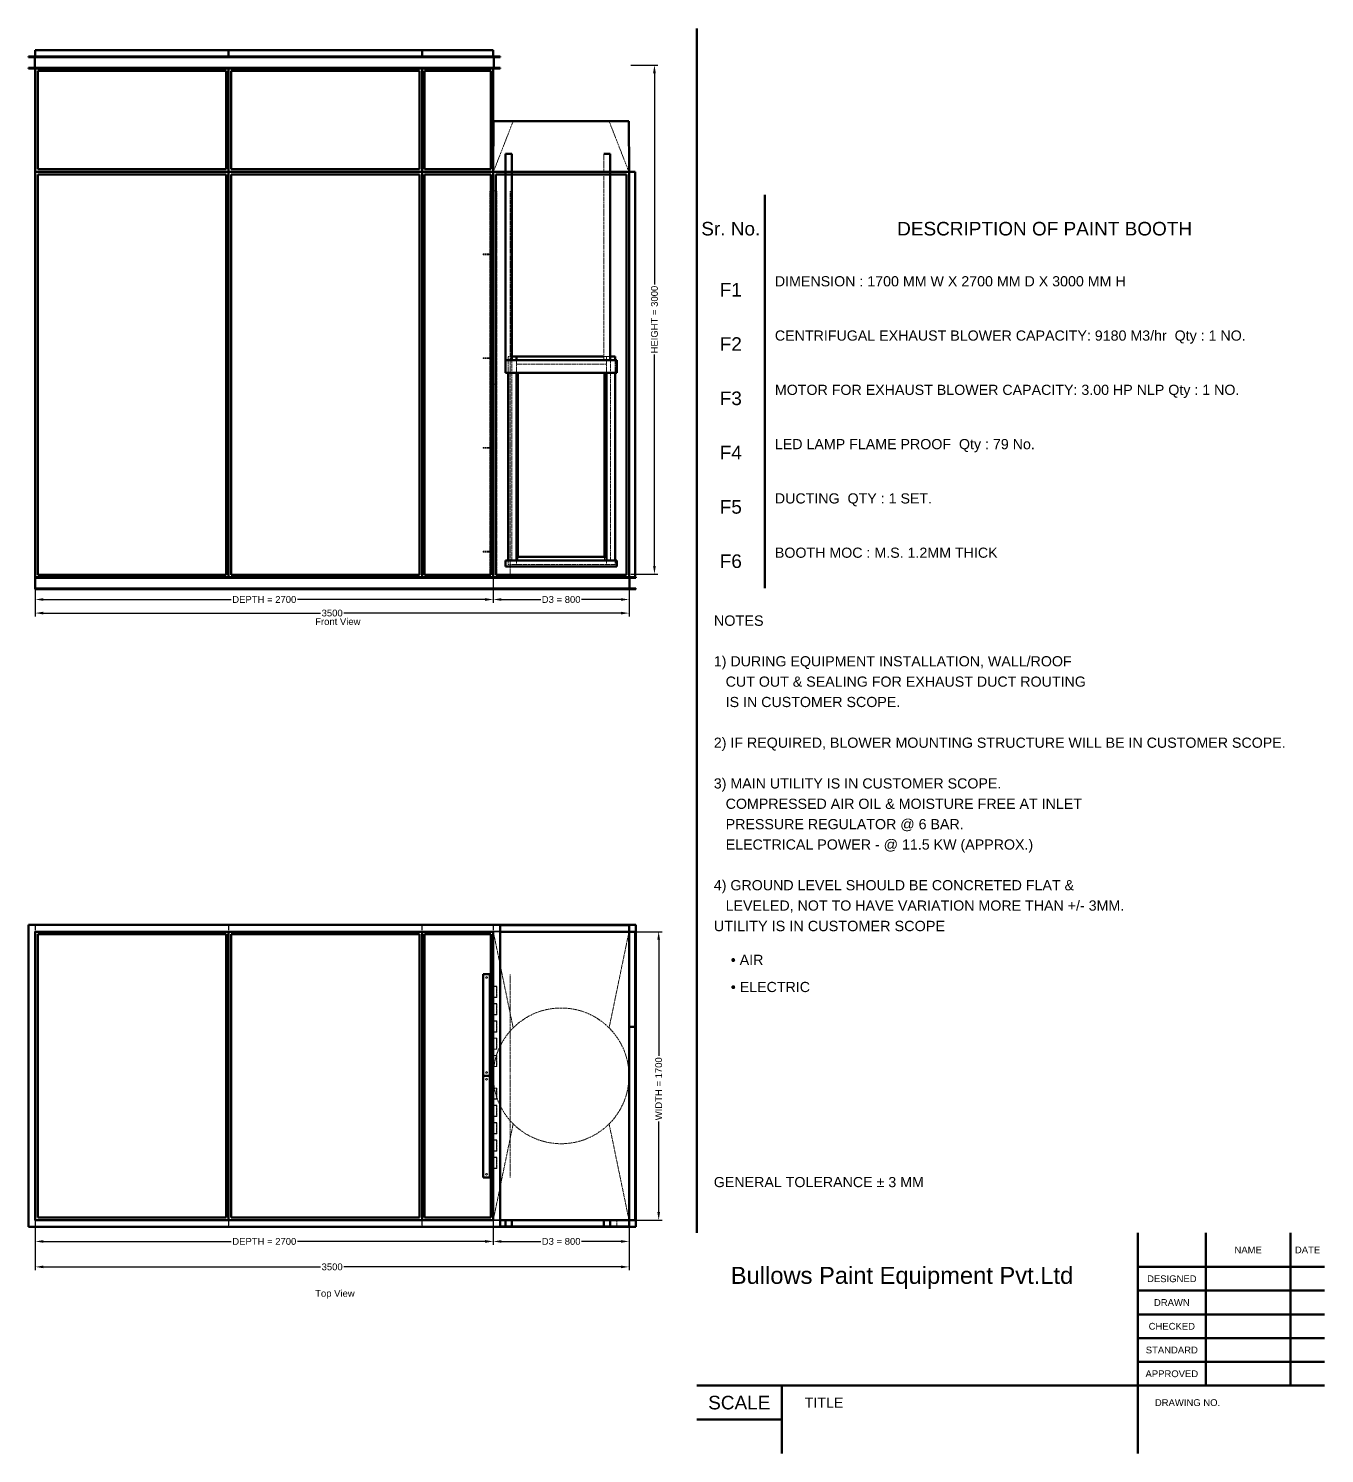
# Model space of a CAD drawing. Header units: millimetres. Extents: x 589 to 12190, y 300 to 8700.
# Drawn here: x 4550 to 12190, y 300 to 8700 of the extents above; entities that cross this region are included whole.
import ezdxf
from ezdxf.enums import TextEntityAlignment as Align

# ---------------------------------------------------------------- set-up
doc = ezdxf.new("R2010")
doc.units = ezdxf.units.MM
doc.linetypes.add('Hidden', pattern=[15, 5, -3, 5, -2])
for name, color, linetype, lineweight in [('Default', 7, 'Continuous', 50), ('Edges', 7, 'Hidden', 15), ('HiddenEdges', 2, 'Hidden', 15), ('HiddenSilhouettes', 2, 'Hidden', 15), ('HiddenWires', 7, 'Hidden', 15), ('Silhouettes', 7, 'Continuous', 50), ('Wires', 7, 'Hidden', 15)]:
    doc.layers.add(name, color=color, linetype=linetype, lineweight=lineweight)
doc.layers.add('Dimension', color=7, linetype='Continuous', lineweight=50, true_color=0x6495ed)
doc.styles.add('Default', font='arial.ttf')
doc.dimstyles.get("Standard").update_dxf_attribs({"dimtxt": 0.18, "dimasz": 0.18, "dimexe": 0.18, "dimexo": 0.0625, "dimgap": 0.09, "dimtad": 0, "dimtih": 1, "dimtoh": 1, "dimdec": 4, "dimzin": 0, "dimdsep": 46, "dimtxsty": 'Standard', "dimcen": 0.09, "dimadec": 0, "dimazin": 0, "dimtfac": 1, "dimtdec": 4, "dimtofl": 0, "dimtmove": 0, "dimatfit": 3, "dimfxl": 1, "dimtolj": 1, "dimtzin": 0, "dimarcsym": 0})

# ---------------------------------------------------------------- blocks, each defined once
blk = doc.blocks.new('Top')
at = {"layer": 'Edges'}
for points in [[(990, 656.4), (1067.2, 282.8)], [(1632.8, -282.8), (1750, -850)]]:
    blk.add_lwpolyline(points, dxfattribs=at)
for points in [[(1632.8, 282.8, 0), (1750, 850, 0)], [(990, -656.4, 0), (1067.2, -282.8, 0)]]:
    blk.add_polyline3d(points, dxfattribs=at)
for start, end in [(45, 135), (135, 154.1767), (315.00001, 45), (205.82331, 224.99999), (224.99999, 315.00001)]:
    blk.add_arc((1350, 0), 400, start, end, dxfattribs=at)
at = {"layer": 'HiddenEdges'}
blk.add_lwpolyline([(950, 850), (990, 656.4)], dxfattribs=at)
for points in [[(-1753, -853, 0), (-1753, 853, 0)], [(-1753, 853, 0), (953, 853, 0)], [(-1750, 853, 0), (1753, 853, 0)], [(-1748.8, 850, 0), (-1748.8, 886.8, 0)], [(-1748.8, 886.8, 0), (-611.2, 886.8, 0)], [(-1748.8, -848.8, 0), (-1748.8, 848.8, 0)], [(-1748.8, 848.8, 0), (-611.2, 848.8, 0)], [(-1735, 886.8, 0), (-1735, 888, 0)], [(-625, 886.8, 0), (-625, 888, 0)], [(-611.2, 850, 0), (-611.2, 886.8, 0)], [(-611.2, -848.8, 0), (-611.2, 848.8, 0)], [(-608.8, 850, 0), (-608.8, 886.8, 0)], [(-608.8, 886.8, 0), (528.8, 886.8, 0)], [(-608.8, 848.8, 0), (528.8, 848.8, 0)], [(-608.8, -848.8, 0), (-608.8, 848.8, 0)], [(-595, 886.8, 0), (-595, 888, 0)], [(515, 886.8, 0), (515, 888, 0)], [(528.8, 850, 0), (528.8, 886.8, 0)], [(528.8, -848.8, 0), (528.8, 848.8, 0)], [(531.2, 850, 0), (531.2, 886.8, 0)], [(531.2, 886.8, 0), (948.8, 886.8, 0)], [(531.2, 848.8, 0), (948.8, 848.8, 0)], [(531.2, -848.8, 0), (531.2, 848.8, 0)], [(545, 886.8, 0), (545, 888, 0)], [(935, 886.8, 0), (935, 888, 0)], [(948.8, 850, 0), (948.8, 886.8, 0)], [(948.8, -848.8, 0), (948.8, 848.8, 0)], [(951.2, 850, 0), (951.2, 886.8, 0)], [(951.2, 886.8, 0), (1748.8, 886.8, 0)], [(953, -853, 0), (953, 853, 0)], [(965, 886.8, 0), (965, 888, 0)], [(1735, 886.8, 0), (1735, 888, 0)], [(1748.8, 850, 0), (1748.8, 886.8, 0)], [(1751.2, 848.8, 0), (1786.8, 848.8, 0)], [(1751.2, 291.2, 0), (1751.2, 848.8, 0)], [(1753, -853, 0), (1753, 853, 0)], [(1750, 813.2, 0), (1751.2, 813.2, 0)], [(1750, 326.8, 0), (1751.2, 326.8, 0)], [(1750, 253.2, 0), (1751.2, 253.2, 0)], [(1751.2, 291.2, 0), (1786.8, 291.2, 0)], [(1751.2, -848.8, 0), (1751.2, 288.8, 0)], [(1751.2, 288.8, 0), (1786.8, 288.8, 0)], [(950, -850, 0), (990, -656.4, 0)], [(1750, -813.2, 0), (1751.2, -813.2, 0)], [(-1753, -853, 0), (953, -853, 0)], [(-1750, -853, 0), (1753, -853, 0)], [(-1748.8, -848.8, 0), (-611.2, -848.8, 0)], [(-1748.8, -886.8, 0), (-1748.8, -850, 0)], [(-1748.8, -886.8, 0), (-611.2, -886.8, 0)], [(-1735, -888, 0), (-1735, -886.8, 0)], [(-625, -888, 0), (-625, -886.8, 0)], [(-611.2, -886.8, 0), (-611.2, -850, 0)], [(-608.8, -848.8, 0), (528.8, -848.8, 0)], [(-608.8, -886.8, 0), (-608.8, -850, 0)], [(-608.8, -886.8, 0), (528.8, -886.8, 0)], [(-595, -888, 0), (-595, -886.8, 0)], [(515, -888, 0), (515, -886.8, 0)], [(528.8, -886.8, 0), (528.8, -850, 0)], [(531.2, -848.8, 0), (948.8, -848.8, 0)], [(531.2, -886.8, 0), (531.2, -850, 0)], [(531.2, -886.8, 0), (948.8, -886.8, 0)], [(545, -888, 0), (545, -886.8, 0)], [(935, -888, 0), (935, -886.8, 0)], [(948.8, -886.8, 0), (948.8, -850, 0)], [(951.2, -886.8, 0), (951.2, -850, 0)], [(951.2, -886.8, 0), (1748.8, -886.8, 0)], [(965, -888, 0), (965, -886.8, 0)], [(1022, -851.6, 0), (1678, -851.6, 0)], [(1022, -886.4, 0), (1678, -886.4, 0)], [(1060, -850, 0), (1060, -848.8, 0)], [(1640, -850, 0), (1640, -848.8, 0)], [(1735, -888, 0), (1735, -886.8, 0)], [(1748.8, -886.8, 0), (1748.8, -850, 0)], [(1751.2, -848.8, 0), (1786.8, -848.8, 0)]]:
    blk.add_polyline3d(points, dxfattribs=at)
blk.add_arc((1350, 0), 400, 154.1767, 205.82331, dxfattribs=at)
at = {"layer": 'HiddenSilhouettes'}
for points in [[(-1750, 850, 0), (-1750, 890, 0)], [(-1750, 850, 0), (-1750, 888, 0)], [(-1750, 888, 0), (-610, 888, 0)], [(-1750, 851.2, 0), (-610, 851.2, 0)], [(-610, 850, 0), (-610, 888, 0)], [(-610, 888, 0), (530, 888, 0)], [(-610, 851.2, 0), (530, 851.2, 0)], [(530, 850, 0), (530, 888, 0)], [(530, 888, 0), (950, 888, 0)], [(530, 851.2, 0), (950, 851.2, 0)], [(895, 850, 0), (1342.5, 850, 0)], [(950, 850, 0), (950, 888, 0)], [(950, 888, 0), (990, 888, 0)], [(950, 851.2, 0), (1750, 851.2, 0)], [(950, 850, 0), (990, 850, 0)], [(935, 587.5, 0), (950, 587.5, 0)], [(935, 586.3, 0), (950, 586.3, 0)], [(935, 522.7, 0), (950, 522.7, 0)], [(935, 521.5, 0), (950, 521.5, 0)], [(950, 528.5, 0), (970, 528.5, 0)], [(950, 527.3, 0), (968.8, 527.3, 0)], [(968.8, 463.7, 0), (968.8, 527.3, 0)], [(970, 462.5, 0), (970, 528.5, 0)], [(935, 485.5, 0), (950, 485.5, 0)], [(935, 484.3, 0), (950, 484.3, 0)], [(935, 420.7, 0), (950, 420.7, 0)], [(950, 463.7, 0), (968.8, 463.7, 0)], [(950, 462.5, 0), (970, 462.5, 0)], [(950, 426.5, 0), (970, 426.5, 0)], [(950, 425.3, 0), (968.8, 425.3, 0)], [(968.8, 361.7, 0), (968.8, 425.3, 0)], [(970, 360.5, 0), (970, 426.5, 0)], [(935, 419.5, 0), (950, 419.5, 0)], [(935, 383.5, 0), (950, 383.5, 0)], [(935, 382.3, 0), (950, 382.3, 0)], [(950, 361.7, 0), (968.8, 361.7, 0)], [(950, 360.5, 0), (970, 360.5, 0)], [(935, 318.7, 0), (950, 318.7, 0)], [(935, 317.5, 0), (950, 317.5, 0)], [(935, 281.5, 0), (950, 281.5, 0)], [(935, 280.3, 0), (950, 280.3, 0)], [(950, 324.5, 0), (970, 324.5, 0)], [(950, 323.3, 0), (968.8, 323.3, 0)], [(950, 259.7, 0), (968.8, 259.7, 0)], [(950, 258.5, 0), (970, 258.5, 0)], [(968.8, 259.7, 0), (968.8, 323.3, 0)], [(970, 258.5, 0), (970, 324.5, 0)], [(935, 216.7, 0), (950, 216.7, 0)], [(935, 215.5, 0), (950, 215.5, 0)], [(935, 179.5, 0), (950, 179.5, 0)], [(935, 178.3, 0), (950, 178.3, 0)], [(950, 222.5, 0), (970, 222.5, 0)], [(950, 221.3, 0), (968.8, 221.3, 0)], [(968.8, 157.7, 0), (968.8, 221.3, 0)], [(970, 156.5, 0), (970, 222.5, 0)], [(935, 114.7, 0), (950, 114.7, 0)], [(935, 113.5, 0), (950, 113.5, 0)], [(950, 157.7, 0), (968.8, 157.7, 0)], [(950, 156.5, 0), (970, 156.5, 0)], [(950, 120.5, 0), (970, 120.5, 0)], [(950, 119.3, 0), (968.8, 119.3, 0)], [(968.8, 55.7, 0), (968.8, 119.3, 0)], [(970, 54.5, 0), (970, 120.5, 0)], [(935, 77.5, 0), (950, 77.5, 0)], [(935, 76.3, 0), (950, 76.3, 0)], [(935, 12.7, 0), (950, 12.7, 0)], [(935, 11.5, 0), (950, 11.5, 0)], [(950, 55.7, 0), (968.8, 55.7, 0)], [(950, 54.5, 0), (970, 54.5, 0)], [(935, -12.5, 0), (950, -12.5, 0)], [(935, -13.7, 0), (950, -13.7, 0)], [(935, -77.3, 0), (950, -77.3, 0)], [(935, -78.5, 0), (950, -78.5, 0)], [(950, -71.5, 0), (970, -71.5, 0)], [(950, -72.7, 0), (968.8, -72.7, 0)], [(968.8, -136.3, 0), (968.8, -72.7, 0)], [(970, -137.5, 0), (970, -71.5, 0)], [(935, -114.5, 0), (950, -114.5, 0)], [(935, -115.7, 0), (950, -115.7, 0)], [(950, -136.3, 0), (968.8, -136.3, 0)], [(950, -137.5, 0), (970, -137.5, 0)], [(935, -179.3, 0), (950, -179.3, 0)], [(935, -180.5, 0), (950, -180.5, 0)], [(935, -216.5, 0), (950, -216.5, 0)], [(935, -217.7, 0), (950, -217.7, 0)], [(950, -173.5, 0), (970, -173.5, 0)], [(950, -174.7, 0), (968.8, -174.7, 0)], [(950, -238.3, 0), (968.8, -238.3, 0)], [(950, -239.5, 0), (970, -239.5, 0)], [(968.8, -238.3, 0), (968.8, -174.7, 0)], [(970, -239.5, 0), (970, -173.5, 0)], [(935, -281.3, 0), (950, -281.3, 0)], [(935, -282.5, 0), (950, -282.5, 0)], [(935, -318.5, 0), (950, -318.5, 0)], [(935, -319.7, 0), (950, -319.7, 0)], [(950, -275.5, 0), (970, -275.5, 0)], [(950, -276.7, 0), (968.8, -276.7, 0)], [(968.8, -340.3, 0), (968.8, -276.7, 0)], [(970, -341.5, 0), (970, -275.5, 0)], [(935, -383.3, 0), (950, -383.3, 0)], [(935, -384.5, 0), (950, -384.5, 0)], [(950, -340.3, 0), (968.8, -340.3, 0)], [(950, -341.5, 0), (970, -341.5, 0)], [(950, -377.5, 0), (970, -377.5, 0)], [(950, -378.7, 0), (968.8, -378.7, 0)], [(968.8, -442.3, 0), (968.8, -378.7, 0)], [(970, -443.5, 0), (970, -377.5, 0)], [(935, -420.5, 0), (950, -420.5, 0)], [(935, -421.7, 0), (950, -421.7, 0)], [(935, -485.3, 0), (950, -485.3, 0)], [(935, -486.5, 0), (950, -486.5, 0)], [(950, -442.3, 0), (968.8, -442.3, 0)], [(950, -443.5, 0), (970, -443.5, 0)], [(950, -479.5, 0), (970, -479.5, 0)], [(950, -480.7, 0), (968.8, -480.7, 0)], [(968.8, -544.3, 0), (968.8, -480.7, 0)], [(970, -545.5, 0), (970, -479.5, 0)], [(935, -522.5, 0), (950, -522.5, 0)], [(935, -523.7, 0), (950, -523.7, 0)], [(935, -587.3, 0), (950, -587.3, 0)], [(950, -544.3, 0), (968.8, -544.3, 0)], [(950, -545.5, 0), (970, -545.5, 0)], [(935, -588.5, 0), (950, -588.5, 0)], [(-1750, -848.8, 0), (-610, -848.8, 0)], [(-1750, -888, 0), (-1750, -850, 0)], [(-1750, -850, 0), (895, -850, 0)], [(-1750, -890, 0), (-1750, -850, 0)], [(-1750, -888, 0), (-610, -888, 0)], [(-610, -848.8, 0), (530, -848.8, 0)], [(-610, -888, 0), (-610, -850, 0)], [(-610, -888, 0), (530, -888, 0)], [(530, -848.8, 0), (950, -848.8, 0)], [(530, -888, 0), (530, -850, 0)], [(530, -888, 0), (950, -888, 0)], [(895, -850, 0), (1006.9, -850, 0)], [(895, -890, 0), (990, -890, 0)], [(950, -848.8, 0), (1750, -848.8, 0)], [(950, -888, 0), (950, -850, 0)], [(950, -850, 0), (990, -850, 0)], [(950, -888, 0), (990, -888, 0)], [(1022, -888, 0), (1058.4, -888, 0)], [(1037.5, -854.6, 0), (1037.5, -851.6, 0)], [(1037.5, -851.6, 0), (1087.5, -851.6, 0)], [(1037.5, -854.6, 0), (1087.5, -854.6, 0)], [(1060, -851.6, 0), (1060, -850, 0)], [(1087.5, -854.6, 0), (1087.5, -851.6, 0)], [(1087.5, -851.6, 0), (1617.5, -851.6, 0)], [(1087.5, -854.6, 0), (1617.5, -854.6, 0)], [(1094.8, -851.6, 0), (1094.8, -850, 0)], [(1602, -888, 0), (1638.4, -888, 0)], [(1605.2, -851.6, 0), (1605.2, -850, 0)], [(1617.5, -851.6, 0), (1667.5, -851.6, 0)], [(1617.5, -854.6, 0), (1617.5, -851.6, 0)], [(1617.5, -854.6, 0), (1667.5, -854.6, 0)], [(1640, -851.6, 0), (1640, -850, 0)], [(1667.5, -854.6, 0), (1667.5, -851.6, 0)], [(1678, -888, 0), (1678, -850, 0)]]:
    blk.add_polyline3d(points, dxfattribs=at)
at = {"layer": 'HiddenWires'}
for points in [[(1050, 0, 0), (1050, 600, 0)], [(1750, 222.5, 0), (1750, 445, 0)], [(1050, -600, 0), (1050, 0, 0)]]:
    blk.add_polyline3d(points, dxfattribs=at)
at = {"layer": 'Silhouettes'}
for points in [[(-1790, -890, 0), (-1790, 890, 0)], [(-1790, 890, 0), (990, 890, 0)], [(-1750, -850, 0), (-1750, 850, 0)], [(-1750, 850, 0), (-610, 850, 0)], [(-1750, 850, 0), (895, 850, 0)], [(-610, -850, 0), (-610, 850, 0)], [(-610, 850, 0), (530, 850, 0)], [(530, 850, 0), (950, 850, 0)], [(530, -850, 0), (530, 850, 0)], [(895, 890, 0), (1790, 890, 0)], [(950, -850, 0), (950, 850, 0)], [(990, -890, 0), (990, 890, 0)], [(990, 888, 0), (1750, 888, 0)], [(990, 850, 0), (1750, 850, 0)], [(1750, 850, 0), (1750, 888, 0)], [(1750, 290, 0), (1750, 850, 0)], [(1750, 850, 0), (1786.8, 850, 0)], [(1786.8, 290, 0), (1786.8, 850, 0)], [(1790, -890, 0), (1790, 890, 0)], [(-1735, 835, 0), (-625, 835, 0)], [(-1735, -835, 0), (-1735, 835, 0)], [(-625, -835, 0), (-625, 835, 0)], [(-595, 835, 0), (515, 835, 0)], [(-595, -835, 0), (-595, 835, 0)], [(515, -835, 0), (515, 835, 0)], [(545, -835, 0), (545, 835, 0)], [(545, 835, 0), (935, 835, 0)], [(935, -835, 0), (935, 835, 0)], [(890, 0, 0), (890, 600, 0)], [(890, 600, 0), (930, 600, 0)], [(930, 278.1, 0), (930, 600, 0)], [(930, 521.5, 0), (930, 587.5, 0)], [(930, 587.5, 0), (935, 587.5, 0)], [(930, 521.5, 0), (935, 521.5, 0)], [(931.2, 522.7, 0), (931.2, 586.3, 0)], [(931.2, 586.3, 0), (935, 586.3, 0)], [(931.2, 522.7, 0), (935, 522.7, 0)], [(930, 419.5, 0), (930, 485.5, 0)], [(930, 485.5, 0), (935, 485.5, 0)], [(931.2, 420.7, 0), (931.2, 484.3, 0)], [(931.2, 484.3, 0), (935, 484.3, 0)], [(931.2, 420.7, 0), (935, 420.7, 0)], [(930, 419.5, 0), (935, 419.5, 0)], [(930, 317.5, 0), (930, 383.5, 0)], [(930, 383.5, 0), (935, 383.5, 0)], [(931.2, 318.7, 0), (931.2, 382.3, 0)], [(931.2, 382.3, 0), (935, 382.3, 0)], [(930, 317.5, 0), (935, 317.5, 0)], [(930, 215.5, 0), (930, 281.5, 0)], [(930, 281.5, 0), (935, 281.5, 0)], [(931.2, 318.7, 0), (935, 318.7, 0)], [(931.2, 216.7, 0), (931.2, 280.3, 0)], [(931.2, 280.3, 0), (935, 280.3, 0)], [(1750, -850, 0), (1750, 290, 0)], [(1750, 290, 0), (1786.8, 290, 0)], [(1786.8, -850, 0), (1786.8, 290, 0)], [(930, 0, 0), (930, 222.5, 0)], [(930, 215.5, 0), (935, 215.5, 0)], [(930, 113.5, 0), (930, 179.5, 0)], [(930, 179.5, 0), (935, 179.5, 0)], [(931.2, 216.7, 0), (935, 216.7, 0)], [(931.2, 114.7, 0), (931.2, 178.3, 0)], [(931.2, 178.3, 0), (935, 178.3, 0)], [(930, 113.5, 0), (935, 113.5, 0)], [(931.2, 114.7, 0), (935, 114.7, 0)], [(890, -600, 0), (890, 0, 0)], [(890, 0, 0), (930, 0, 0)], [(930, 11.5, 0), (930, 77.5, 0)], [(930, 77.5, 0), (935, 77.5, 0)], [(930, 11.5, 0), (935, 11.5, 0)], [(930, -222.5, 0), (930, 0, 0)], [(931.2, 12.7, 0), (931.2, 76.3, 0)], [(931.2, 76.3, 0), (935, 76.3, 0)], [(931.2, 12.7, 0), (935, 12.7, 0)], [(930, -78.5, 0), (930, -12.5, 0)], [(930, -12.5, 0), (935, -12.5, 0)], [(930, -78.5, 0), (935, -78.5, 0)], [(931.2, -77.3, 0), (931.2, -13.7, 0)], [(931.2, -13.7, 0), (935, -13.7, 0)], [(931.2, -77.3, 0), (935, -77.3, 0)], [(930, -180.5, 0), (930, -114.5, 0)], [(930, -114.5, 0), (935, -114.5, 0)], [(931.2, -179.3, 0), (931.2, -115.7, 0)], [(931.2, -115.7, 0), (935, -115.7, 0)], [(930, -180.5, 0), (935, -180.5, 0)], [(930, -282.5, 0), (930, -216.5, 0)], [(930, -216.5, 0), (935, -216.5, 0)], [(931.2, -179.3, 0), (935, -179.3, 0)], [(931.2, -281.3, 0), (931.2, -217.7, 0)], [(931.2, -217.7, 0), (935, -217.7, 0)], [(930, -600, 0), (930, -278.1, 0)], [(930, -282.5, 0), (935, -282.5, 0)], [(930, -384.5, 0), (930, -318.5, 0)], [(930, -318.5, 0), (935, -318.5, 0)], [(931.2, -281.3, 0), (935, -281.3, 0)], [(931.2, -383.3, 0), (931.2, -319.7, 0)], [(931.2, -319.7, 0), (935, -319.7, 0)], [(930, -384.5, 0), (935, -384.5, 0)], [(931.2, -383.3, 0), (935, -383.3, 0)], [(930, -486.5, 0), (930, -420.5, 0)], [(930, -420.5, 0), (935, -420.5, 0)], [(930, -486.5, 0), (935, -486.5, 0)], [(931.2, -485.3, 0), (931.2, -421.7, 0)], [(931.2, -421.7, 0), (935, -421.7, 0)], [(931.2, -485.3, 0), (935, -485.3, 0)], [(930, -588.5, 0), (930, -522.5, 0)], [(930, -522.5, 0), (935, -522.5, 0)], [(931.2, -587.3, 0), (931.2, -523.7, 0)], [(931.2, -523.7, 0), (935, -523.7, 0)], [(931.2, -587.3, 0), (935, -587.3, 0)], [(890, -600, 0), (930, -600, 0)], [(930, -588.5, 0), (935, -588.5, 0)], [(-1735, -835, 0), (-625, -835, 0)], [(-595, -835, 0), (515, -835, 0)], [(545, -835, 0), (935, -835, 0)], [(-1790, -890, 0), (990, -890, 0)], [(-1750, -850, 0), (-610, -850, 0)], [(-610, -850, 0), (530, -850, 0)], [(530, -850, 0), (950, -850, 0)], [(990, -850, 0), (1750, -850, 0)], [(990, -888, 0), (1022, -888, 0)], [(990, -890, 0), (1790, -890, 0)], [(1022, -850, 0), (1058.4, -850, 0)], [(1022, -888, 0), (1022, -850, 0)], [(1022, -888, 0), (1058.4, -888, 0)], [(1058.4, -888, 0), (1058.4, -850, 0)], [(1058.4, -888, 0), (1602, -888, 0)], [(1602, -888, 0), (1602, -850, 0)], [(1602, -850, 0), (1638.4, -850, 0)], [(1602, -888, 0), (1638.4, -888, 0)], [(1638.4, -888, 0), (1638.4, -850, 0)], [(1638.4, -888, 0), (1750, -888, 0)], [(1750, -888, 0), (1750, -850, 0)], [(1750, -850, 0), (1786.8, -850, 0)]]:
    blk.add_polyline3d(points, dxfattribs=at)
for points in [[(-1750, 890, 0)], [(1750, 851.2, 0)], [(930, -556.2, 0)]]:
    blk.add_polyline3d(points, close=True, dxfattribs=at)
at = {"layer": 'Wires'}
for centre in [(910, 580), (910, 20), (910, -20), (910, -580)]:
    blk.add_circle(centre, 5, dxfattribs=at)
blk = doc.blocks.new('Front')
at = {"layer": 'Edges'}
for points in [[(950.5, 871, 0), (1067.2, 1169.8, 0)], [(1632.8, 1169.8, 0), (1749.5, 871, 0)], [(1602, -238.6, 0), (1602, 977.8, 0)]]:
    blk.add_polyline3d(points, dxfattribs=at)
at = {"layer": 'HiddenEdges'}
blk.add_lwpolyline([(950, 869.8), (950.5, 871)], dxfattribs=at)
for points in [[(-1750, 1481, 0), (-1750, 1551, 0)], [(-1748.8, 1587.8, 0), (-611.2, 1587.8, 0)], [(-1748.8, 1551, 0), (-1748.8, 1587.8, 0)], [(-1735, 1587.8, 0), (-1735, 1589, 0)], [(-625, 1587.8, 0), (-625, 1589, 0)], [(-611.2, 1551, 0), (-611.2, 1587.8, 0)], [(-608.8, 1551, 0), (-608.8, 1587.8, 0)], [(-608.8, 1587.8, 0), (528.8, 1587.8, 0)], [(-595, 1587.8, 0), (-595, 1589, 0)], [(515, 1587.8, 0), (515, 1589, 0)], [(528.8, 1551, 0), (528.8, 1587.8, 0)], [(531.2, 1551, 0), (531.2, 1587.8, 0)], [(531.2, 1587.8, 0), (948.8, 1587.8, 0)], [(545, 1587.8, 0), (545, 1589, 0)], [(935, 1587.8, 0), (935, 1589, 0)], [(948.8, 1551, 0), (948.8, 1587.8, 0)], [(950, 1481, 0), (950, 1551, 0)], [(-1748.8, 1479.8, 0), (-611.2, 1479.8, 0)], [(-1748.8, 872.2, 0), (-1748.8, 1479.8, 0)], [(-611.2, 872.2, 0), (-611.2, 1479.8, 0)], [(-608.8, 872.2, 0), (-608.8, 1479.8, 0)], [(-608.8, 1479.8, 0), (528.8, 1479.8, 0)], [(528.8, 872.2, 0), (528.8, 1479.8, 0)], [(531.2, 1479.8, 0), (948.8, 1479.8, 0)], [(531.2, 872.2, 0), (531.2, 1479.8, 0)], [(948.8, 872.2, 0), (948.8, 1479.8, 0)], [(-1748.8, 872.2, 0), (-611.2, 872.2, 0)], [(-1748.8, -1517.8, 0), (-1748.8, 869.8, 0)], [(-1748.8, 869.8, 0), (-611.2, 869.8, 0)], [(-611.2, -1517.8, 0), (-611.2, 869.8, 0)], [(-608.8, 872.2, 0), (528.8, 872.2, 0)], [(-608.8, -1517.8, 0), (-608.8, 869.8, 0)], [(-608.8, 869.8, 0), (528.8, 869.8, 0)], [(528.8, -1517.8, 0), (528.8, 869.8, 0)], [(531.2, 872.2, 0), (948.8, 872.2, 0)], [(531.2, -1517.8, 0), (531.2, 869.8, 0)], [(531.2, 869.8, 0), (948.8, 869.8, 0)], [(948.8, -1517.8, 0), (948.8, 869.8, 0)], [(951.2, -1517.8, 0), (951.2, 869.8, 0)], [(951.2, 869.8, 0), (1748.8, 869.8, 0)], [(1748.8, -1517.8, 0), (1748.8, 869.8, 0)], [(1749.5, 871, 0), (1750, 869.8, 0)], [(1751.2, 869.8, 0), (1786.8, 869.8, 0)], [(1751.2, -1517.8, 0), (1751.2, 869.8, 0)], [(930, -380.2, 0), (930, 759.8, 0)], [(931.2, -380.2, 0), (931.2, 759.8, 0)], [(970, -380.2, 0), (970, 759.8, 0)], [(1750, 834.2, 0), (1751.2, 834.2, 0)], [(1022, -240.2, 0), (1678, -240.2, 0)], [(930, -1520.2, 0), (930, -380.2, 0)], [(970, -1520.2, 0), (970, -380.2, 0)], [(1022, -1453.4, 0), (1678, -1453.4, 0)], [(1750, -1482.2, 0), (1751.2, -1482.2, 0)], [(-1750, -1589, 0), (-1750, -1519, 0)], [(-1748.8, -1517.8, 0), (-611.2, -1517.8, 0)], [(-608.8, -1517.8, 0), (528.8, -1517.8, 0)], [(531.2, -1517.8, 0), (948.8, -1517.8, 0)], [(951.2, -1517.8, 0), (1748.8, -1517.8, 0)], [(1750, -1589, 0), (1750, -1519, 0)], [(1751.2, -1517.8, 0), (1786.8, -1517.8, 0)]]:
    blk.add_polyline3d(points, dxfattribs=at)
at = {"layer": 'HiddenSilhouettes'}
for points in [[(950, 869.8), (950, 871)], [(1750, 871), (1750, 869.8)]]:
    blk.add_lwpolyline(points, dxfattribs=at)
for points in [[(-1753, 1548, 0)], [(953, 1548, 0)], [(1753, -1522, 0)]]:
    blk.add_polyline3d(points, close=True, dxfattribs=at)
for points in [[(-1750, 1481, 0), (-1750, 1481, 0)], [(-1750, 869.8, 0), (-1750, 1479.8, 0)], [(-1750, 1479.8, 0), (-610, 1479.8, 0)], [(-610, 1481, 0), (-610, 1481, 0)], [(-610, 1479.8, 0), (530, 1479.8, 0)], [(530, 1481, 0), (530, 1481, 0)], [(530, 1479.8, 0), (950, 1479.8, 0)], [(950, 1481, 0), (950, 1481, 0)], [(-610, 871, 0), (-610, 1191.7, 0)], [(530, 869.8, 0), (530, 1191.7, 0)], [(-1750, 869.8, 0), (-610, 869.8, 0)], [(-610, 869.8, 0), (530, 869.8, 0)], [(530, 869.8, 0), (950, 869.8, 0)], [(950, 869.8, 0), (950, 871, 0)], [(950, 869.8, 0), (1750, 869.8, 0)], [(930, 759.8, 0), (950, 759.8, 0)], [(950, 759.8, 0), (970, 759.8, 0)], [(968.8, -380.2, 0), (968.8, 759.8, 0)], [(890, 381.8, 0), (890, 386.8, 0)], [(890, 386.8, 0), (930, 386.8, 0)], [(890, 381.8, 0), (930, 381.8, 0)], [(930, 381.8, 0), (930, 386.8, 0)], [(-1750, -1520.2, 0), (-1750, 0, 0)], [(-610, -1520.2, 0), (-610, 0, 0)], [(890, -230.2, 0), (890, -225.2, 0)], [(890, -225.2, 0), (930, -225.2, 0)], [(890, -230.2, 0), (930, -230.2, 0)], [(905, -230.2, 0), (905, -225.2, 0)], [(915, -230.2, 0), (915, -225.2, 0)], [(930, -230.2, 0), (930, -225.2, 0)], [(1037.5, -314.6, 0), (1037.5, -217.7, 0)], [(1037.5, -217.7, 0), (1058.4, -217.7, 0)], [(1060, -1420.2, 0), (1060, -240.2, 0)], [(1087.5, -314.6, 0), (1087.5, -238.6, 0)], [(1602, -217.7, 0), (1617.5, -217.7, 0)], [(1617.5, -314.6, 0), (1617.5, -217.7, 0)], [(1617.5, -217.7, 0), (1638.4, -217.7, 0)], [(1640, -1420.2, 0), (1640, -240.2, 0)], [(1667.5, -314.6, 0), (1667.5, -238.6, 0)], [(1060, -316.2, 0), (1087.5, -316.2, 0)], [(1087.5, -262.7, 0), (1617.5, -262.7, 0)], [(1617.5, -316.2, 0), (1640, -316.2, 0)], [(930, -380.2, 0), (950, -380.2, 0)], [(931.2, -1520.2, 0), (931.2, -380.2, 0)], [(950, -380.2, 0), (970, -380.2, 0)], [(968.8, -1520.2, 0), (968.8, -380.2, 0)], [(890, -758.2, 0), (890, -753.2, 0)], [(890, -753.2, 0), (930, -753.2, 0)], [(930, -758.2, 0), (930, -753.2, 0)], [(530, -1520.2, 0), (530, -794.5, 0)], [(890, -758.2, 0), (930, -758.2, 0)], [(890, -1370.2, 0), (890, -1365.2, 0)], [(890, -1365.2, 0), (930, -1365.2, 0)], [(890, -1370.2, 0), (930, -1370.2, 0)], [(905, -1370.2, 0), (905, -1365.2, 0)], [(915, -1370.2, 0), (915, -1365.2, 0)], [(930, -1370.2, 0), (930, -1365.2, 0)], [(1037.5, -1442.7, 0), (1037.5, -1420.2, 0)], [(1087.5, -1442.7, 0), (1087.5, -1420.2, 0)], [(1094.8, -1420.2, 0), (1094.8, -1397.7, 0)], [(1605.2, -1420.2, 0), (1605.2, -1397.7, 0)], [(1617.5, -1442.7, 0), (1617.5, -1420.2, 0)], [(1667.5, -1442.7, 0), (1667.5, -1420.2, 0)], [(950, -1520.2, 0), (950, -1489.7, 0)], [(1037.5, -1442.7, 0), (1087.5, -1442.7, 0)], [(1087.5, -1442.7, 0), (1617.5, -1442.7, 0)], [(1617.5, -1442.7, 0), (1667.5, -1442.7, 0)], [(-1750, -1520.2, 0), (-610, -1520.2, 0)], [(-610, -1520.2, 0), (530, -1520.2, 0)], [(530, -1520.2, 0), (950, -1520.2, 0)], [(950, -1520.2, 0), (1750, -1520.2, 0)], [(1750, -1520.2, 0), (1750, -1519, 0)]]:
    blk.add_polyline3d(points, dxfattribs=at)
at = {"layer": 'HiddenWires'}
for points in [[(1050, -380.2, 0), (1050, 759.8, 0)], [(1050, -1520.2, 0), (1050, -380.2, 0)]]:
    blk.add_polyline3d(points, dxfattribs=at)
at = {"layer": 'Silhouettes'}
for points in [[(-1750, 1551), (-1750, 1589)], [(950, 871), (950.3, 1169.8)], [(1749.7, 1169.8), (1750, 871)]]:
    blk.add_lwpolyline(points, dxfattribs=at)
for points in [[(-1790, 1548, 0), (-1790, 1551, 0)], [(-1790, 1551, 0), (990, 1551, 0)], [(-1790, 1548, 0), (990, 1548, 0)], [(-1753, 1484, 0), (-1753, 1548, 0)], [(-1750, 1589, 0), (-610, 1589, 0)], [(-610, 1551, 0), (-610, 1589, 0)], [(-610, 1589, 0), (530, 1589, 0)], [(530, 1589, 0), (950, 1589, 0)], [(530, 1551, 0), (530, 1589, 0)], [(950, 1551, 0), (950, 1589, 0)], [(953, 1484, 0), (953, 1548, 0)], [(990, 1548, 0), (990, 1551, 0)], [(-1790, 1481, 0), (-1790, 1484, 0)], [(-1790, 1484, 0), (990, 1484, 0)], [(-1790, 1481, 0), (990, 1481, 0)], [(-1750, 871, 0), (-1750, 1481, 0)], [(-1735, 886, 0), (-1735, 1466, 0)], [(-1735, 1466, 0), (-625, 1466, 0)], [(-625, 886, 0), (-625, 1466, 0)], [(-610, 871, 0), (-610, 1481, 0)], [(-595, 1466, 0), (515, 1466, 0)], [(-595, 886, 0), (-595, 1466, 0)], [(515, 886, 0), (515, 1466, 0)], [(530, 871, 0), (530, 1481, 0)], [(545, 886, 0), (545, 1466, 0)], [(545, 1466, 0), (935, 1466, 0)], [(935, 886, 0), (935, 1466, 0)], [(950, 871, 0), (950, 1481, 0)], [(990, 1481, 0), (990, 1484, 0)], [(950.3, 1169.8, 0), (1067.2, 1169.8, 0)], [(1067.2, 1169.8, 0), (1632.8, 1169.8, 0)], [(1632.8, 1169.8, 0), (1749.7, 1169.8, 0)], [(950, 871, 0), (950, 993.1, 0)], [(1022, -238.6, 0), (1022, 977.8, 0)], [(1022, 977.8, 0), (1058.4, 977.8, 0)], [(1058.4, -238.6, 0), (1058.4, 977.8, 0)], [(1602, 977.8, 0), (1638.4, 977.8, 0)], [(1638.4, -238.6, 0), (1638.4, 977.8, 0)], [(-1750, -1519, 0), (-1750, 871, 0)], [(-1750, 871, 0), (-610, 871, 0)], [(-1750, 871, 0), (-1750, 871, 0)], [(-1735, 886, 0), (-625, 886, 0)], [(-1735, 856, 0), (-625, 856, 0)], [(-1735, -1504, 0), (-1735, 856, 0)], [(-625, -1504, 0), (-625, 856, 0)], [(-610, -1519, 0), (-610, 871, 0)], [(-610, 871, 0), (530, 871, 0)], [(-610, 869.8, 0), (-610, 871, 0)], [(-595, 886, 0), (515, 886, 0)], [(-595, 856, 0), (515, 856, 0)], [(-595, -1504, 0), (-595, 856, 0)], [(515, -1504, 0), (515, 856, 0)], [(530, -1519, 0), (530, 871, 0)], [(530, 871, 0), (950, 871, 0)], [(530, 871, 0), (530, 871, 0)], [(545, 886, 0), (935, 886, 0)], [(545, -1504, 0), (545, 856, 0)], [(545, 856, 0), (935, 856, 0)], [(935, -1504, 0), (935, 856, 0)], [(950, -1519, 0), (950, 871, 0)], [(950, 871, 0), (1750, 871, 0)], [(965, 856, 0), (1735, 856, 0)], [(965, -1504, 0), (965, 856, 0)], [(1735, -1504, 0), (1735, 856, 0)], [(1750, -1519, 0), (1750, 871, 0)], [(1750, 871, 0), (1786.8, 871, 0)], [(1786.8, -1519, 0), (1786.8, 871, 0)], [(1022, -314.6, 0), (1022, -238.6, 0)], [(1022, -238.6, 0), (1678, -238.6, 0)], [(1058.4, -217.7, 0), (1087.5, -217.7, 0)], [(1087.5, -238.6, 0), (1087.5, -217.7, 0)], [(1087.5, -217.7, 0), (1602, -217.7, 0)], [(1638.4, -217.7, 0), (1667.5, -217.7, 0)], [(1667.5, -238.6, 0), (1667.5, -217.7, 0)], [(1678, -314.6, 0), (1678, -238.6, 0)], [(1022, -314.6, 0), (1678, -314.6, 0)], [(1037.5, -1420.2, 0), (1037.5, -314.6, 0)], [(1087.5, -1420.2, 0), (1087.5, -314.6, 0)], [(1087.5, -316.2, 0), (1094.8, -316.2, 0)], [(1094.8, -1397.7, 0), (1094.8, -316.2, 0)], [(1605.2, -1397.7, 0), (1605.2, -316.2, 0)], [(1605.2, -316.2, 0), (1617.5, -316.2, 0)], [(1617.5, -1420.2, 0), (1617.5, -314.6, 0)], [(1667.5, -1420.2, 0), (1667.5, -314.6, 0)], [(1750, -1519, 0), (1750, -1191.8, 0)], [(1022, -1455, 0), (1022, -1420.2, 0)], [(1022, -1420.2, 0), (1678, -1420.2, 0)], [(1087.5, -1397.7, 0), (1617.5, -1397.7, 0)], [(1678, -1455, 0), (1678, -1420.2, 0)], [(-1735, -1504, 0), (-625, -1504, 0)], [(-595, -1504, 0), (515, -1504, 0)], [(545, -1504, 0), (935, -1504, 0)], [(965, -1504, 0), (1735, -1504, 0)], [(1022, -1455, 0), (1678, -1455, 0)], [(-1750, -1519, 0), (1790, -1519, 0)], [(-1750, -1522, 0), (-1750, -1519, 0)], [(-1750, -1522, 0), (1790, -1522, 0)], [(-1750, -1586, 0), (-1750, -1522, 0)], [(-1750, -1586, 0), (1790, -1586, 0)], [(-1750, -1589, 0), (-1750, -1586, 0)], [(-1750, -1589, 0), (1790, -1589, 0)], [(1753, -1586, 0), (1753, -1522, 0)], [(1790, -1522, 0), (1790, -1519, 0)], [(1790, -1589, 0), (1790, -1586, 0)]]:
    blk.add_polyline3d(points, dxfattribs=at)
for points in [[(530, 1479.8, 0)], [(950, 1479.8, 0)], [(-610, 869.8, 0)], [(1750, 869.8, 0)]]:
    blk.add_polyline3d(points, close=True, dxfattribs=at)
blk = doc.blocks.new('*D5')
at = {"layer": 'Defpoints', "color": 0}
for p in [(4590, 2526), (8090, 2526), (8090, 1400)]:
    blk.add_point(p, dxfattribs=at)
at = {"layer": 'Dimension', "color": 0, "lineweight": -2}
for p, q in [((4590, 2516), (4590, 1380)), ((8090, 2516), (8090, 1380)), ((4638, 1400), (6270.4, 1400)), ((8042, 1400), (6409.6, 1400))]:
    blk.add_line(p, q, dxfattribs=at)
at = {"layer": 'Dimension', "color": 0}
for points in [[(4638, 1408), (4638, 1392), (4590, 1400)], [(8042, 1392), (8042, 1408), (8090, 1400)]]:
    blk.add_solid(points, dxfattribs=at)
at = {"layer": 'Dimension', "color": 0, "insert": (6340, 1400), "char_height": 40, "attachment_point": 5, "style": 'Default'}
blk.add_mtext('\\A1;3500', dxfattribs=at)
blk = doc.blocks.new('*D6')
at = {"layer": 'Defpoints', "color": 0}
for p in [(4590, 2526), (7290, 2526), (7290, 1550)]:
    blk.add_point(p, dxfattribs=at)
at = {"layer": 'Dimension', "color": 0, "lineweight": -2}
for p, q in [((4590, 2516), (4590, 1530)), ((7290, 2516), (7290, 1530)), ((4638, 1550), (5744.8, 1550)), ((7242, 1550), (6135.2, 1550))]:
    blk.add_line(p, q, dxfattribs=at)
at = {"layer": 'Dimension', "color": 0}
for points in [[(4638, 1558), (4638, 1542), (4590, 1550)], [(7242, 1542), (7242, 1558), (7290, 1550)]]:
    blk.add_solid(points, dxfattribs=at)
at = {"layer": 'Dimension', "color": 0, "insert": (5940, 1550), "char_height": 40, "attachment_point": 5, "style": 'Default'}
blk.add_mtext('\\A1;DEPTH = 2700', dxfattribs=at)
blk = doc.blocks.new('*D7')
at = {"layer": 'Defpoints', "color": 0}
for p in [(7290, 2526), (8090, 2526), (8090, 1550)]:
    blk.add_point(p, dxfattribs=at)
at = {"layer": 'Dimension', "color": 0, "lineweight": -2}
for p, q in [((7290, 2516), (7290, 1530)), ((8090, 2516), (8090, 1530)), ((7338, 1550), (7569.3, 1550)), ((8042, 1550), (7810.7, 1550))]:
    blk.add_line(p, q, dxfattribs=at)
at = {"layer": 'Dimension', "color": 0}
for points in [[(7338, 1558), (7338, 1542), (7290, 1550)], [(8042, 1542), (8042, 1558), (8090, 1550)]]:
    blk.add_solid(points, dxfattribs=at)
at = {"layer": 'Dimension', "color": 0, "insert": (7690, 1550), "char_height": 40, "attachment_point": 5, "style": 'Default'}
blk.add_mtext('\\A1;D3 = 800', dxfattribs=at)
blk = doc.blocks.new('*D8')
at = {"layer": 'Defpoints', "color": 0}
for p in [(8090, 3376), (8265, 3376), (8090, 1676)]:
    blk.add_point(p, dxfattribs=at)
at = {"layer": 'Dimension', "color": 0, "lineweight": -2}
for p, q in [((8100, 3376), (8285, 3376)), ((8265, 3328), (8265, 2643.9)), ((8265, 1724), (8265, 2256.1)), ((8100, 1676), (8285, 1676))]:
    blk.add_line(p, q, dxfattribs=at)
at = {"layer": 'Dimension', "color": 0}
for points in [[(8273, 3328), (8257, 3328), (8265, 3376)], [(8257, 1724), (8273, 1724), (8265, 1676)]]:
    blk.add_solid(points, dxfattribs=at)
at = {"layer": 'Dimension', "color": 0, "insert": (8265, 2450), "char_height": 40, "attachment_point": 5, "rotation": 90, "style": 'Default'}
blk.add_mtext('\\A1;WIDTH = 1700', dxfattribs=at)
blk = doc.blocks.new('*D9')
at = {"layer": 'Defpoints', "color": 0}
for p in [(4590, 5484), (7290, 5484), (7290, 5334)]:
    blk.add_point(p, dxfattribs=at)
at = {"layer": 'Dimension', "color": 0, "lineweight": -2}
for p, q in [((4590, 5474), (4590, 5314)), ((7290, 5474), (7290, 5314)), ((4638, 5334), (5744.8, 5334)), ((7242, 5334), (6135.2, 5334))]:
    blk.add_line(p, q, dxfattribs=at)
at = {"layer": 'Dimension', "color": 0}
for points in [[(4638, 5342), (4638, 5326), (4590, 5334)], [(7242, 5326), (7242, 5342), (7290, 5334)]]:
    blk.add_solid(points, dxfattribs=at)
at = {"layer": 'Dimension', "color": 0, "insert": (5940, 5334), "char_height": 40, "attachment_point": 5, "style": 'Default'}
blk.add_mtext('\\A1;DEPTH = 2700', dxfattribs=at)
blk = doc.blocks.new('*D10')
at = {"layer": 'Defpoints', "color": 0}
for p in [(7290, 5484), (8090, 5484), (8090, 5334)]:
    blk.add_point(p, dxfattribs=at)
at = {"layer": 'Dimension', "color": 0, "lineweight": -2}
for p, q in [((7290, 5474), (7290, 5314)), ((8090, 5474), (8090, 5314)), ((7338, 5334), (7569.3, 5334)), ((8042, 5334), (7810.7, 5334))]:
    blk.add_line(p, q, dxfattribs=at)
at = {"layer": 'Dimension', "color": 0}
for points in [[(7338, 5342), (7338, 5326), (7290, 5334)], [(8042, 5326), (8042, 5342), (8090, 5334)]]:
    blk.add_solid(points, dxfattribs=at)
at = {"layer": 'Dimension', "color": 0, "insert": (7690, 5334), "char_height": 40, "attachment_point": 5, "style": 'Default'}
blk.add_mtext('\\A1;D3 = 800', dxfattribs=at)
blk = doc.blocks.new('*D11')
at = {"layer": 'Defpoints', "color": 0}
for p in [(4590, 5484), (8090, 5484), (8090, 5254)]:
    blk.add_point(p, dxfattribs=at)
at = {"layer": 'Dimension', "color": 0, "lineweight": -2}
for p, q in [((4590, 5474), (4590, 5234)), ((8090, 5474), (8090, 5234)), ((4638, 5254), (6270.4, 5254)), ((8042, 5254), (6409.6, 5254))]:
    blk.add_line(p, q, dxfattribs=at)
at = {"layer": 'Dimension', "color": 0}
for points in [[(4638, 5262), (4638, 5246), (4590, 5254)], [(8042, 5246), (8042, 5262), (8090, 5254)]]:
    blk.add_solid(points, dxfattribs=at)
at = {"layer": 'Dimension', "color": 0, "insert": (6340, 5254), "char_height": 40, "attachment_point": 5, "style": 'Default'}
blk.add_mtext('\\A1;3500', dxfattribs=at)
blk = doc.blocks.new('*D12')
at = {"layer": 'Defpoints', "color": 0}
for p in [(8090, 8484), (8240, 8484), (8090, 5484)]:
    blk.add_point(p, dxfattribs=at)
at = {"layer": 'Dimension', "color": 0, "lineweight": -2}
for p, q in [((8100, 8484), (8260, 8484)), ((8240, 8436), (8240, 7190)), ((8240, 5532), (8240, 6778)), ((8100, 5484), (8260, 5484))]:
    blk.add_line(p, q, dxfattribs=at)
at = {"layer": 'Dimension', "color": 0}
for points in [[(8248, 8436), (8232, 8436), (8240, 8484)], [(8232, 5532), (8248, 5532), (8240, 5484)]]:
    blk.add_solid(points, dxfattribs=at)
at = {"layer": 'Dimension', "color": 0, "insert": (8240, 6984), "char_height": 40, "attachment_point": 5, "rotation": 90, "style": 'Default'}
blk.add_mtext('\\A1;HEIGHT = 3000', dxfattribs=at)

msp = doc.modelspace()

# ---------------------------------------------------------------- linework, layer by layer
at = {"layer": 'Default'}
for p, q in [((8490, 8700), (8490, 1600)), ((8890, 7720), (8890, 7320)), ((8890, 7720), (8890, 5400)), ((11090, 1600), (11090, 300)), ((11490, 700), (11490, 1600)), ((11990, 700), (11990, 1600)), ((11090, 1400), (12190, 1400)), ((11090, 1260), (12190, 1260)), ((11090, 1120), (12190, 1120)), ((11090, 980), (12190, 980)), ((11090, 840), (12190, 840)), ((8490, 700), (12190, 700)), ((8990, 700), (8990, 300)), ((8490, 500), (8990, 500))]:
    msp.add_line(p, q, dxfattribs=at)

# ---------------------------------------------------------------- block references
for name, p in [('Front', (6340, 6984)), ('Top', (6340, 2526))]:
    msp.add_blockref(name, p, dxfattribs=at)

# ---------------------------------------------------------------- texts
at = {"layer": 'Default', "style": 'Default'}
for s, height, p in [('Sr. No.', 80, (8690, 7520)), ('DESCRIPTION OF PAINT BOOTH', 80, (10540, 7520)), ('F1', 80, (8690, 7160)), ('F2', 80, (8690, 6840)), ('F3', 80, (8690, 6520)), ('F4', 80, (8690, 6200)), ('F5', 80, (8690, 5880)), ('F6', 80, (8690, 5560)), ('NAME', 40, (11740, 1500)), ('DATE', 40, (12090, 1500)), ('DESIGNED', 40, (11290, 1330)), ('DRAWN', 40, (11290, 1190)), ('CHECKED', 40, (11290, 1050)), ('STANDARD', 40, (11290, 910)), ('APPROVED', 40, (11290, 770)), ('SCALE', 80, (8740, 600)), ('TITLE', 60, (9240, 600))]:
    msp.add_text(s, height=height, dxfattribs=at).set_placement(p, align=Align.MIDDLE_CENTER)
for s, height, p in [('DIMENSION : 1700 MM W X 2700 MM D X 3000 MM H', 60, (8950, 7240)), ('CENTRIFUGAL EXHAUST BLOWER CAPACITY: 9180 M3/hr  Qty : 1 NO.', 60, (8950, 6920)), ('MOTOR FOR EXHAUST BLOWER CAPACITY: 3.00 HP NLP Qty : 1 NO.', 60, (8950, 6600)), ('LED LAMP FLAME PROOF  Qty : 79 No.', 60, (8950, 6280)), ('DUCTING  QTY : 1 SET.', 60, (8950, 5960)), ('BOOTH MOC : M.S. 1.2MM THICK', 60, (8950, 5640)), ('NOTES', 61, (8590, 5240)), ('1) DURING EQUIPMENT INSTALLATION, WALL/ROOF', 60, (8590, 5000)), ('   CUT OUT & SEALING FOR EXHAUST DUCT ROUTING', 60, (8590, 4880)), ('   IS IN CUSTOMER SCOPE.', 60, (8590, 4760)), ('2) IF REQUIRED, BLOWER MOUNTING STRUCTURE WILL BE IN CUSTOMER SCOPE.', 60, (8590, 4520)), ('3) MAIN UTILITY IS IN CUSTOMER SCOPE.', 60, (8590, 4280)), ('   COMPRESSED AIR OIL & MOISTURE FREE AT INLET', 60, (8590, 4160)), ('   PRESSURE REGULATOR @ 6 BAR.', 60, (8590, 4040)), ('   ELECTRICAL POWER - @ 11.5 KW (APPROX.)', 60, (8590, 3920)), ('4) GROUND LEVEL SHOULD BE CONCRETED FLAT &', 60, (8590, 3680)), ('   LEVELED, NOT TO HAVE VARIATION MORE THAN +/- 3MM.', 60, (8590, 3560)), ('UTILITY IS IN CUSTOMER SCOPE', 61, (8590, 3440)), ('• AIR', 60, (8690, 3240)), ('• ELECTRIC', 60, (8690, 3080)), ('Bullows Paint Equipment Pvt.Ltd', 100, (8690, 1400))]:
    msp.add_text(s, height=height, dxfattribs=at).set_placement(p, align=Align.TOP_LEFT)
for s, height, p in [('GENERAL TOLERANCE ± 3 MM', 60, (8590, 1900)), ('DRAWING NO.', 40, (11190, 600))]:
    msp.add_text(s, height=height, dxfattribs=at).set_placement(p, align=Align.MIDDLE_LEFT)
at = {"layer": 'Dimension', "style": 'Default'}
for s, p in [('Front View', (6240, 5184)), ('Top View', (6240, 1224))]:
    msp.add_text(s, height=40, dxfattribs=at).set_placement(p)

# ---------------------------------------------------------------- dimensions: what is measured, and where the dimension line sits
at = {"layer": 'Dimension'}
for base, p1, p2, text, picture, middle in [((8240, 8484), (8090, 5484), (8090, 8484), 'HEIGHT = <>', '*D12', (8240, 6984)), ((8265, 3376), (8090, 1676), (8090, 3376), 'WIDTH = <>', '*D8', (8265, 2450))]:
    dim = msp.add_linear_dim(base=base, p1=p1, p2=p2, angle=90, text=text, dimstyle='Standard', override={"dimscale": 1, "dimtxt": 40, "dimasz": 48, "dimexe": 20, "dimexo": 10, "dimgap": 10, "dimtad": 0, "dimjust": 0, "dimtih": 0, "dimtoh": 0, "dimdec": 3, "dimlfac": 1, "dimzin": 8, "dimlunit": 2, "dimpost": '', "dimtxsty": 'Default', "dimsah": 0, "dimse1": 0, "dimse2": 0, "dimclrt": 0, "dimtol": 0, "dimlim": 0, "dimtp": 0, "dimtm": 0, "dimtfac": 1, "dimtdec": 3, "dimtix": 0, "dimtzin": 8}, dxfattribs=at)
    dim.commit()
    dim.dimension.update_dxf_attribs({"geometry": picture, "text_midpoint": middle, "dimtype": 160})
for base, p1, p2, text, picture, middle in [((7290, 5334), (4590, 5484), (7290, 5484), 'DEPTH = <>', '*D9', (5940, 5334)), ((8090, 5334), (7290, 5484), (8090, 5484), 'D3 = <>', '*D10', (7690, 5334)), ((7290, 1550), (4590, 2526), (7290, 2526), 'DEPTH = <>', '*D6', (5940, 1550)), ((8090, 1550), (7290, 2526), (8090, 2526), 'D3 = <>', '*D7', (7690, 1550))]:
    dim = msp.add_linear_dim(base=base, p1=p1, p2=p2, text=text, dimstyle='Standard', override={"dimscale": 1, "dimtxt": 40, "dimasz": 48, "dimexe": 20, "dimexo": 10, "dimgap": 10, "dimtad": 0, "dimjust": 0, "dimtih": 0, "dimtoh": 0, "dimdec": 3, "dimlfac": 1, "dimzin": 8, "dimlunit": 2, "dimpost": '', "dimtxsty": 'Default', "dimsah": 0, "dimse1": 0, "dimse2": 0, "dimclrt": 0, "dimtol": 0, "dimlim": 0, "dimtp": 0, "dimtm": 0, "dimtfac": 1, "dimtdec": 3, "dimtix": 0, "dimtzin": 8}, dxfattribs=at)
    dim.commit()
    dim.dimension.update_dxf_attribs({"geometry": picture, "text_midpoint": middle, "dimtype": 160})
for base, p1, p2, picture, middle in [((8090, 5254), (4590, 5484), (8090, 5484), '*D11', (6340, 5254)), ((8090, 1400), (4590, 2526), (8090, 2526), '*D5', (6340, 1400))]:
    dim = msp.add_linear_dim(base=base, p1=p1, p2=p2, dimstyle='Standard', override={"dimscale": 1, "dimtxt": 40, "dimasz": 48, "dimexe": 20, "dimexo": 10, "dimgap": 10, "dimtad": 0, "dimjust": 0, "dimtih": 0, "dimtoh": 0, "dimdec": 3, "dimlfac": 1, "dimzin": 8, "dimlunit": 2, "dimpost": '', "dimtxsty": 'Default', "dimsah": 0, "dimse1": 0, "dimse2": 0, "dimclrt": 0, "dimtol": 0, "dimlim": 0, "dimtp": 0, "dimtm": 0, "dimtfac": 1, "dimtdec": 3, "dimtix": 0, "dimtzin": 8}, dxfattribs=at)
    dim.commit()
    dim.dimension.update_dxf_attribs({"geometry": picture, "text_midpoint": middle, "dimtype": 160})

doc.saveas('drawing.dxf')
